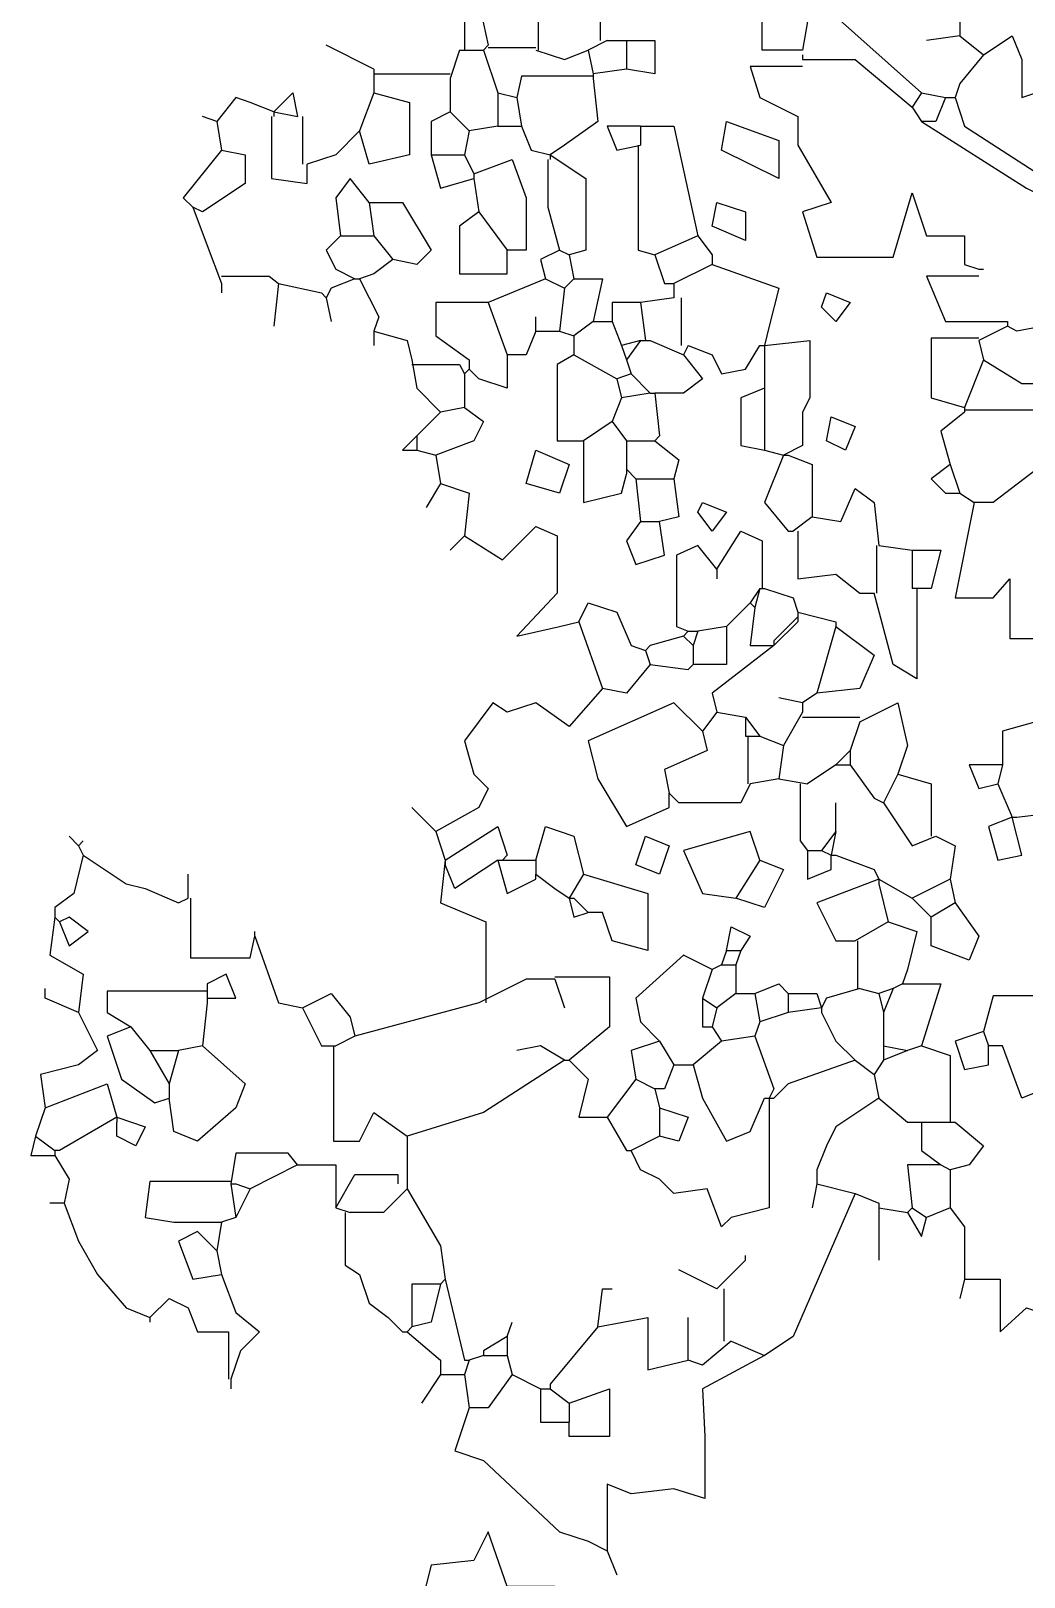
# Model space of a CAD drawing. Header units: metres. Extents: x -3.5 to 3.6, y -0.1 to 12.6.
# Drawn here: x -3.086 to -1.497, y 6.374 to 8.847 of the extents above; entities that cross this region are included whole.
import ezdxf

# ---------------------------------------------------------------- set-up
doc = ezdxf.new("R2010")
doc.units = ezdxf.units.M
doc.header["$LTSCALE"] = 0.2

msp = doc.modelspace()

# ---------------------------------------------------------------- linework, layer by layer
at = {"linetype": 'Continuous', "flags": 128}
for points in [[(-1.8288, 9.0297), (-1.8745, 9.0145), (-1.8745, 8.9383), (-1.6612, 8.7478)], [(-2.2746, 8.9306), (-2.2746, 8.8163)], [(-2.1755, 8.9078), (-2.1755, 8.8316)], [(-2.3927, 8.8925), (-2.3927, 8.8163)], [(-2.3698, 8.8925), (-2.3546, 8.824)], [(-1.8517, 8.8163), (-1.9164, 8.8163), (-1.9164, 8.8925), (-1.844, 8.8621), (-1.8517, 8.8163)], [(-1.6002, 8.8849), (-1.6002, 8.8392)], [(-2.1641, 8.8316), (-2.1946, 8.8163)], [(-2.1641, 8.8316), (-2.1336, 8.8316)], [(-2.1336, 8.8316), (-2.1336, 8.7859)], [(-2.1336, 8.8316), (-2.0879, 8.8316), (-2.0879, 8.7782), (-2.1336, 8.7859)], [(-1.6002, 8.8392), (-1.6535, 8.8316)], [(-1.6002, 8.8392), (-1.5621, 8.8087)], [(-1.5621, 8.8087), (-1.5164, 8.8392), (-1.5011, 8.8011), (-1.5011, 8.7401), (-1.4783, 8.7478)], [(-2.5375, 8.7859), (-2.6137, 8.824)], [(-2.4003, 8.8163), (-2.4155, 8.7706)], [(-2.4003, 8.8163), (-2.3622, 8.8163)], [(-2.3546, 8.824), (-2.3622, 8.8163)], [(-2.3622, 8.8163), (-2.3393, 8.7478)], [(-2.3546, 8.8202), (-2.2784, 8.8202)], [(-2.2784, 8.8163), (-2.2327, 8.8011), (-2.1946, 8.8163)], [(-2.1946, 8.8163), (-2.1869, 8.7782)], [(-1.8517, 8.8087), (-1.8517, 8.8011)], [(-1.5621, 8.8087), (-1.6002, 8.763), (-1.6078, 8.7401)], [(-2.5375, 8.7859), (-2.5375, 8.7478)], [(-2.5375, 8.7782), (-2.4155, 8.7782)], [(-2.1336, 8.7859), (-2.1869, 8.7782)], [(-2.1869, 8.7782), (-2.1869, 8.7706)], [(-1.8517, 8.7897), (-1.9355, 8.7897), (-1.9202, 8.7401), (-1.8593, 8.7097), (-1.8593, 8.6639), (-1.8059, 8.5725), (-1.8517, 8.5573), (-1.8288, 8.4849), (-1.7069, 8.4849), (-1.6764, 8.5877), (-1.6535, 8.5192), (-1.5926, 8.5192), (-1.5926, 8.4734), (-1.5697, 8.4658)], [(-1.8517, 8.8011), (-1.7678, 8.8011), (-1.6764, 8.7249)], [(-2.4155, 8.7706), (-2.4155, 8.7173)], [(-2.1869, 8.7744), (-2.3012, 8.7744), (-2.3089, 8.7401)], [(-2.1869, 8.7706), (-2.1793, 8.702), (-2.2327, 8.6639), (-2.2555, 8.6487)], [(-2.6975, 8.7173), (-2.7356, 8.7325), (-2.7584, 8.7401), (-2.7889, 8.702)], [(-2.6975, 8.7173), (-2.667, 8.7478), (-2.6594, 8.7097)], [(-2.5375, 8.7478), (-2.4803, 8.7325), (-2.4803, 8.6487), (-2.5451, 8.6335), (-2.5603, 8.6868)], [(-2.5375, 8.7478), (-2.5603, 8.6868)], [(-2.3393, 8.7478), (-2.3089, 8.7401)], [(-2.3393, 8.7478), (-2.3393, 8.6944)], [(-2.3089, 8.7401), (-2.3012, 8.6944)], [(-1.6612, 8.7478), (-1.6764, 8.7249)], [(-1.6612, 8.7478), (-1.6231, 8.7401)], [(-1.6231, 8.7401), (-1.6383, 8.702), (-1.6612, 8.702)], [(-1.6231, 8.7401), (-1.6078, 8.7401)], [(-1.6078, 8.7401), (-1.5926, 8.6944), (-1.463, 8.6106), (-1.3411, 8.5573)], [(-2.7889, 8.702), (-2.8118, 8.7097)], [(-2.7013, 8.7097), (-2.7013, 8.6106), (-2.6441, 8.603), (-2.6441, 8.6335)], [(-2.6975, 8.7173), (-2.6975, 8.7097)], [(-2.6975, 8.7173), (-2.6594, 8.7097)], [(-2.6518, 8.7097), (-2.6518, 8.6335)], [(-2.4155, 8.7173), (-2.446, 8.702), (-2.446, 8.6487)], [(-2.4155, 8.7173), (-2.3851, 8.6868)], [(-1.6764, 8.7249), (-1.6612, 8.702)], [(-2.7889, 8.702), (-2.7813, 8.6563)], [(-2.5603, 8.6868), (-2.5984, 8.6487), (-2.6441, 8.6335)], [(-2.3851, 8.6868), (-2.3927, 8.6487)], [(-2.3393, 8.6944), (-2.3851, 8.6868)], [(-2.3393, 8.6944), (-2.3012, 8.6944)], [(-2.3012, 8.6944), (-2.286, 8.6563), (-2.2555, 8.6487)], [(-2.1107, 8.6944), (-2.1641, 8.6944), (-2.1488, 8.6563), (-2.1107, 8.6639)], [(-2.1107, 8.6944), (-2.1107, 8.6639)], [(-2.1107, 8.6944), (-2.0574, 8.6944), (-2.0193, 8.5192)], [(-1.9736, 8.702), (-1.8898, 8.6716), (-1.8898, 8.6106), (-1.9812, 8.6563), (-1.9736, 8.702)], [(-1.6612, 8.702), (-1.4935, 8.5954), (-1.3716, 8.5344)], [(-2.7813, 8.6563), (-2.8423, 8.5801), (-2.827, 8.5649)], [(-2.7813, 8.6563), (-2.7432, 8.6487), (-2.7432, 8.603), (-2.8118, 8.5573), (-2.827, 8.5649)], [(-2.1146, 8.6639), (-2.1146, 8.4963), (-2.0879, 8.4887)], [(-2.446, 8.6487), (-2.3927, 8.6487)], [(-2.446, 8.6487), (-2.4308, 8.5954), (-2.3774, 8.6106)], [(-2.3927, 8.6487), (-2.3774, 8.6182)], [(-2.3774, 8.6182), (-2.3165, 8.6411), (-2.2936, 8.5801), (-2.2936, 8.4963), (-2.3241, 8.4963)], [(-2.2593, 8.6411), (-2.2593, 8.5649), (-2.2403, 8.4963)], [(-2.2555, 8.6487), (-2.2555, 8.6411)], [(-2.2555, 8.6487), (-2.1984, 8.6106), (-2.1984, 8.4963), (-2.225, 8.4887)], [(-2.5451, 8.5725), (-2.5756, 8.6106), (-2.5984, 8.5801), (-2.5908, 8.5192)], [(-2.3774, 8.6182), (-2.3774, 8.6106)], [(-2.3774, 8.6106), (-2.3698, 8.5573)], [(-2.827, 8.5649), (-2.8042, 8.5039), (-2.7813, 8.443)], [(-2.5451, 8.5725), (-2.5375, 8.5192)], [(-2.5451, 8.5725), (-2.4917, 8.5725), (-2.446, 8.4963), (-2.4689, 8.4734), (-2.507, 8.4811)], [(-2.3698, 8.5573), (-2.4003, 8.5344), (-2.4003, 8.4582), (-2.3241, 8.4582), (-2.3241, 8.4963)], [(-2.3698, 8.5573), (-2.3241, 8.4963)], [(-1.9888, 8.5725), (-1.9431, 8.5573), (-1.9431, 8.5115), (-1.9964, 8.5344), (-1.9888, 8.5725)], [(-2.5908, 8.5192), (-2.6137, 8.4963), (-2.5984, 8.4658), (-2.5679, 8.4506)], [(-2.5908, 8.5192), (-2.5375, 8.5192)], [(-2.5375, 8.5192), (-2.507, 8.4811)], [(-2.0193, 8.5192), (-2.0879, 8.4887)], [(-2.0193, 8.5192), (-1.9964, 8.4887), (-1.9964, 8.4734)], [(-2.2403, 8.4963), (-2.2708, 8.4811), (-2.2631, 8.4506)], [(-2.2403, 8.4963), (-2.225, 8.4887)], [(-2.225, 8.4887), (-2.2174, 8.4506)], [(-2.0879, 8.4887), (-2.0726, 8.443), (-2.0574, 8.443)], [(-2.507, 8.4811), (-2.5375, 8.4582), (-2.5603, 8.4506)], [(-1.9964, 8.4734), (-2.0574, 8.443)], [(-1.9964, 8.4734), (-1.8898, 8.4353), (-1.905, 8.3744), (-1.9126, 8.3439)], [(-1.5697, 8.4658), (-1.5621, 8.4658)], [(-2.7813, 8.4544), (-2.7051, 8.4544), (-2.6899, 8.443)], [(-2.7813, 8.443), (-2.7813, 8.4277)], [(-2.6899, 8.443), (-2.6975, 8.3744)], [(-2.6899, 8.443), (-2.6213, 8.4277), (-2.6137, 8.4201)], [(-2.5679, 8.4506), (-2.606, 8.4353), (-2.6137, 8.4201)], [(-2.5679, 8.4506), (-2.5603, 8.4506)], [(-2.5603, 8.4506), (-2.5298, 8.3896), (-2.5375, 8.3668)], [(-2.2631, 8.4506), (-2.3546, 8.4125)], [(-2.2631, 8.4506), (-2.2327, 8.4353)], [(-2.2327, 8.4353), (-2.2403, 8.3668)], [(-2.2174, 8.4506), (-2.2327, 8.4353)], [(-2.2174, 8.4506), (-2.1717, 8.4506), (-2.1869, 8.382)], [(-2.0574, 8.443), (-2.0574, 8.4201)], [(-1.5697, 8.4544), (-1.6535, 8.4544), (-1.6231, 8.382), (-1.524, 8.382), (-1.524, 8.3744)], [(-2.6137, 8.4201), (-2.606, 8.382)], [(-2.3546, 8.4125), (-2.4384, 8.4125), (-2.4384, 8.3591), (-2.3851, 8.321), (-2.3851, 8.3058)], [(-2.3546, 8.4125), (-2.3241, 8.3287)], [(-2.1107, 8.4125), (-2.1565, 8.4125), (-2.1565, 8.382)], [(-2.0574, 8.4201), (-2.1107, 8.4125)], [(-2.1107, 8.4125), (-2.1031, 8.3515)], [(-2.046, 8.4201), (-2.046, 8.3439)], [(-1.8136, 8.4277), (-1.7755, 8.4125), (-1.7983, 8.382), (-1.8212, 8.4049), (-1.8136, 8.4277)], [(-1.2649, 8.4125), (-1.5088, 8.3668), (-1.524, 8.3744)], [(-2.2784, 8.3668), (-2.2784, 8.3896)], [(-2.5375, 8.3668), (-2.4841, 8.3515), (-2.4765, 8.321)], [(-2.5375, 8.3668), (-2.5375, 8.3439)], [(-2.2784, 8.3668), (-2.2936, 8.3287), (-2.3241, 8.3287)], [(-2.2784, 8.3668), (-2.2403, 8.3668)], [(-2.2403, 8.3668), (-2.2174, 8.3591)], [(-2.1869, 8.382), (-2.2174, 8.3591)], [(-2.2174, 8.3591), (-2.2174, 8.3287)], [(-2.1869, 8.382), (-2.1565, 8.382)], [(-2.1565, 8.382), (-2.1412, 8.3439)], [(-1.524, 8.3744), (-1.5697, 8.3515)], [(-2.1107, 8.3515), (-2.1412, 8.3439)], [(-2.1412, 8.3439), (-2.1336, 8.321)], [(-2.1107, 8.3515), (-2.1336, 8.321)], [(-2.1107, 8.3515), (-2.1031, 8.3515)], [(-2.1031, 8.3515), (-2.0955, 8.3515)], [(-2.0955, 8.3515), (-2.0422, 8.3287)], [(-2.0345, 8.3439), (-2.0422, 8.3287)], [(-2.0345, 8.3439), (-1.9964, 8.3287), (-1.9812, 8.2982), (-1.9431, 8.3058), (-1.9202, 8.3439), (-1.9126, 8.3439)], [(-1.9126, 8.3439), (-1.8402, 8.3515), (-1.8402, 8.2601), (-1.8517, 8.2372), (-1.8517, 8.1839), (-1.8821, 8.1686)], [(-1.9126, 8.3439), (-1.9126, 8.2753)], [(-1.5697, 8.3553), (-1.6459, 8.3553), (-1.6459, 8.2601), (-1.5926, 8.2448)], [(-1.5697, 8.3515), (-1.5621, 8.321)], [(-2.4765, 8.321), (-2.4689, 8.2753), (-2.4308, 8.2372)], [(-2.4765, 8.3134), (-2.4003, 8.3134), (-2.3927, 8.2982)], [(-2.3241, 8.3287), (-2.3241, 8.2753), (-2.3698, 8.2906), (-2.3851, 8.3058)], [(-2.2174, 8.3287), (-2.2441, 8.3134), (-2.2441, 8.1915), (-2.2022, 8.1915)], [(-2.2174, 8.3287), (-2.1488, 8.2906)], [(-2.1336, 8.321), (-2.126, 8.2982)], [(-2.0422, 8.3287), (-2.0117, 8.2906), (-2.0422, 8.2677), (-2.0879, 8.2677)], [(-1.5621, 8.321), (-1.5926, 8.2448)], [(-1.5621, 8.321), (-1.5011, 8.2829), (-1.4173, 8.2829)], [(-2.3851, 8.3058), (-2.3927, 8.2982)], [(-2.3927, 8.2982), (-2.3927, 8.2448)], [(-2.126, 8.2982), (-2.1488, 8.2906)], [(-2.1488, 8.2906), (-2.1412, 8.2601)], [(-2.126, 8.2982), (-2.0955, 8.2677)], [(-2.1412, 8.2601), (-2.1565, 8.222)], [(-2.0955, 8.2677), (-2.1412, 8.2601)], [(-2.0955, 8.2677), (-2.0879, 8.2677)], [(-2.0879, 8.2677), (-2.0803, 8.1991), (-2.0879, 8.1915)], [(-1.9126, 8.2753), (-1.9507, 8.2601), (-1.9507, 8.1839), (-1.9126, 8.1763)], [(-1.9126, 8.2753), (-1.9126, 8.1763)], [(-2.4308, 8.2372), (-2.4689, 8.1991)], [(-2.3927, 8.2448), (-2.3622, 8.222), (-2.3774, 8.1915), (-2.4384, 8.1686)], [(-2.3927, 8.2448), (-2.4308, 8.2372)], [(-1.5926, 8.2372), (-1.6307, 8.2067), (-1.6154, 8.1534)], [(-1.5926, 8.2448), (-1.5926, 8.2372)], [(-1.5926, 8.241), (-1.4326, 8.241), (-1.4173, 8.2448)], [(-2.1565, 8.222), (-2.2022, 8.1915)], [(-2.1565, 8.222), (-2.1336, 8.1915)], [(-1.8059, 8.2296), (-1.7678, 8.2144), (-1.7831, 8.1763), (-1.8136, 8.1915), (-1.8059, 8.2296)], [(-1.4021, 8.2296), (-1.4478, 8.1686), (-1.5469, 8.0924), (-1.5773, 8.0924)], [(-2.4689, 8.1991), (-2.4917, 8.1763), (-2.4689, 8.1763)], [(-2.4689, 8.1991), (-2.4689, 8.1763)], [(-2.2022, 8.1915), (-2.2022, 8.0924), (-2.1412, 8.1077), (-2.1336, 8.1382)], [(-2.1336, 8.1915), (-2.126, 8.1915)], [(-2.1336, 8.1915), (-2.1336, 8.1458)], [(-2.1336, 8.1915), (-2.1336, 8.1458)], [(-2.126, 8.1915), (-2.0879, 8.1915)], [(-2.0879, 8.1915), (-2.0498, 8.161), (-2.0574, 8.1305)], [(-2.4689, 8.1763), (-2.4384, 8.1686)], [(-2.4384, 8.1686), (-2.4308, 8.1229)], [(-2.2784, 8.1763), (-2.225, 8.1534), (-2.2403, 8.1077), (-2.2936, 8.1229), (-2.2784, 8.1763)], [(-1.9126, 8.1763), (-1.8821, 8.1686)], [(-1.8821, 8.1686), (-1.9126, 8.0924), (-1.8745, 8.0467), (-1.8669, 8.0467)], [(-1.8821, 8.1686), (-1.8745, 8.1686)], [(-1.8745, 8.1686), (-1.8364, 8.1534), (-1.8364, 8.0696)], [(-2.1336, 8.1458), (-2.1336, 8.1382)], [(-2.1336, 8.1458), (-2.1184, 8.1305)], [(-1.6154, 8.1534), (-1.6459, 8.1305), (-1.6231, 8.1077), (-1.6002, 8.1077)], [(-1.6154, 8.1534), (-1.6002, 8.1077)], [(-2.4308, 8.1229), (-2.4536, 8.0848)], [(-2.4308, 8.1229), (-2.3851, 8.1077), (-2.3927, 8.0391)], [(-2.1184, 8.1305), (-2.0574, 8.1305)], [(-2.1184, 8.1305), (-2.1107, 8.062)], [(-2.0574, 8.1305), (-2.0498, 8.0696), (-2.0803, 8.062)], [(-1.8364, 8.0696), (-1.7907, 8.062), (-1.7678, 8.1153), (-1.7374, 8.0924), (-1.7297, 8.0239)], [(-2.0117, 8.0924), (-1.9736, 8.0772), (-1.9964, 8.0467), (-2.0193, 8.0772), (-2.0117, 8.0924)], [(-1.5773, 8.0924), (-1.6078, 7.94), (-1.5469, 7.94), (-1.5202, 7.9705), (-1.5202, 7.8753), (-1.4326, 7.8753), (-1.4173, 7.8257)], [(-1.6002, 8.1077), (-1.5773, 8.0924)], [(-2.1107, 8.062), (-2.1336, 8.0315), (-2.1184, 7.9934), (-2.0726, 8.0086), (-2.0803, 8.062)], [(-2.1107, 8.062), (-2.0803, 8.062)], [(-1.8364, 8.0696), (-1.8669, 8.0467)], [(-2.3927, 8.0391), (-2.4155, 8.0162)], [(-2.3927, 8.0391), (-2.3317, 8.001), (-2.2784, 8.0543), (-2.2441, 8.0391), (-2.2441, 7.9477), (-2.3089, 7.8791), (-2.2403, 7.8943), (-2.2098, 7.9019)], [(-1.9888, 7.9858), (-1.9507, 8.0467), (-1.9164, 8.0315), (-1.9164, 7.9553)], [(-1.8593, 8.0467), (-1.8593, 7.9705), (-1.7983, 7.9781), (-1.7602, 7.9477), (-1.7374, 7.9477)], [(-1.9888, 7.9858), (-2.0193, 8.0239), (-2.0536, 8.0086), (-2.0536, 7.8943), (-2.0345, 7.8867)], [(-1.7336, 8.0239), (-1.7336, 7.9477)], [(-1.7297, 8.0239), (-1.6764, 8.0162)], [(-1.6764, 8.0162), (-1.6764, 7.9553)], [(-1.6764, 8.0162), (-1.6307, 8.0162), (-1.6459, 7.9553), (-1.6764, 7.9553)], [(-1.9888, 7.9858), (-1.9888, 7.9705)], [(-1.9202, 7.9553), (-1.9355, 7.9324)], [(-1.9202, 7.9553), (-1.9279, 7.9248)], [(-1.9202, 7.9553), (-1.9126, 7.9553)], [(-1.9126, 7.9553), (-1.8669, 7.94), (-1.8593, 7.9172)], [(-1.6688, 7.9553), (-1.6688, 7.8105), (-1.7069, 7.8334), (-1.7374, 7.9477)], [(-2.2098, 7.9019), (-2.1946, 7.9324), (-2.1488, 7.9172), (-2.126, 7.8638), (-2.1031, 7.8562)], [(-1.9355, 7.9324), (-1.9736, 7.8943)], [(-1.9355, 7.9324), (-1.9279, 7.9248)], [(-1.9279, 7.9248), (-1.9355, 7.8638), (-1.8974, 7.8638)], [(-1.8593, 7.9172), (-1.7983, 7.9019), (-1.7983, 7.8943)], [(-1.8593, 7.9172), (-1.8593, 7.9096)], [(-2.2098, 7.9019), (-2.1717, 7.7953)], [(-1.9736, 7.8943), (-1.9736, 7.8334), (-2.0269, 7.8334)], [(-1.9736, 7.8943), (-2.0193, 7.8867)], [(-1.8593, 7.9096), (-1.8974, 7.8715), (-1.8974, 7.8638)], [(-1.8593, 7.9019), (-1.8974, 7.8638)], [(-1.8593, 7.9096), (-1.8593, 7.9019)], [(-1.7983, 7.8943), (-1.7374, 7.8486), (-1.7602, 7.7953), (-1.8288, 7.7876)], [(-1.7983, 7.8943), (-1.8288, 7.7876)], [(-2.0422, 7.8791), (-2.0955, 7.8638), (-2.1031, 7.8562)], [(-2.0345, 7.8867), (-2.0422, 7.8791)], [(-2.0422, 7.8791), (-2.0269, 7.8638)], [(-2.0345, 7.8867), (-2.0193, 7.8867)], [(-2.0193, 7.8867), (-2.0269, 7.8638)], [(-2.0269, 7.8638), (-2.0269, 7.8334)], [(-1.8974, 7.8638), (-1.9964, 7.7876), (-1.9888, 7.7572)], [(-2.1031, 7.8562), (-2.0955, 7.8334)], [(-2.0955, 7.8334), (-2.1336, 7.7876), (-2.1717, 7.7953)], [(-2.0955, 7.8334), (-2.0345, 7.8257), (-2.0269, 7.8334)], [(-2.1717, 7.7953), (-2.225, 7.7343), (-2.2784, 7.7724), (-2.3241, 7.7572), (-2.347, 7.7724), (-2.3927, 7.7114), (-2.3774, 7.6581), (-2.3546, 7.6352), (-2.3698, 7.6048), (-2.4384, 7.5667)], [(-2.0117, 7.7267), (-2.0574, 7.7724), (-2.1946, 7.7114), (-2.1793, 7.6505), (-2.1336, 7.5743), (-2.065, 7.6048), (-2.065, 7.6276)], [(-1.8517, 7.7724), (-1.8898, 7.78)], [(-1.8288, 7.7876), (-1.8517, 7.7724)], [(-1.8517, 7.7724), (-1.8517, 7.7572)], [(-1.7602, 7.7419), (-1.6993, 7.7724), (-1.684, 7.7038), (-1.6993, 7.6581)], [(-1.9888, 7.7572), (-2.0117, 7.7267)], [(-1.9888, 7.7572), (-1.9431, 7.7495)], [(-1.9431, 7.7495), (-1.9202, 7.7191)], [(-1.9431, 7.7495), (-1.9431, 7.7191)], [(-1.8517, 7.7572), (-1.8821, 7.7038)], [(-1.8517, 7.7495), (-1.7602, 7.7495)], [(-1.7602, 7.7419), (-1.7755, 7.6962)], [(-1.4783, 7.7419), (-1.5316, 7.7267), (-1.5316, 7.6733)], [(-2.0117, 7.7267), (-2.0041, 7.6962), (-2.0726, 7.6657), (-2.065, 7.6276)], [(-1.9431, 7.7191), (-1.9202, 7.7191)], [(-1.9393, 7.7191), (-1.9393, 7.6429)], [(-1.9202, 7.7191), (-1.8821, 7.7038)], [(-1.8821, 7.7038), (-1.8898, 7.6505)], [(-1.7755, 7.6962), (-1.7983, 7.6733)], [(-1.7755, 7.6962), (-1.7755, 7.6733)], [(-1.7983, 7.6733), (-1.844, 7.6429)], [(-1.7983, 7.6733), (-1.7755, 7.6733)], [(-1.7755, 7.6733), (-1.7374, 7.62), (-1.7221, 7.6124)], [(-1.5316, 7.6733), (-1.585, 7.6733), (-1.5697, 7.6352), (-1.5392, 7.6429)], [(-1.5316, 7.6733), (-1.5392, 7.6429)], [(-1.9355, 7.6429), (-1.9507, 7.6124), (-2.0498, 7.6124), (-2.065, 7.6276)], [(-1.8898, 7.6505), (-1.9355, 7.6429)], [(-1.8898, 7.6505), (-1.844, 7.6429)], [(-1.8555, 7.6429), (-1.8555, 7.5514), (-1.844, 7.5362)], [(-1.6993, 7.6581), (-1.7221, 7.6124)], [(-1.6993, 7.6581), (-1.6459, 7.6429), (-1.6459, 7.559)], [(-1.5392, 7.6429), (-1.5164, 7.5895)], [(-2.4384, 7.5667), (-2.4765, 7.6048)], [(-1.7983, 7.5667), (-1.7983, 7.6124)], [(-1.7221, 7.6124), (-1.6764, 7.5438), (-1.6383, 7.559)], [(-1.5088, 7.5895), (-1.4478, 7.5971), (-1.4326, 7.5667), (-1.4021, 7.5667)], [(-2.4384, 7.5667), (-2.4232, 7.5209)], [(-2.4232, 7.5209), (-2.3393, 7.5743), (-2.3241, 7.5286), (-2.3317, 7.5209)], [(-2.2784, 7.5209), (-2.2631, 7.5743), (-2.2174, 7.559), (-2.2022, 7.4981)], [(-1.9202, 7.5209), (-1.9355, 7.5667), (-2.0422, 7.5362), (-2.0117, 7.4676), (-1.9583, 7.46)], [(-1.7983, 7.5667), (-1.8212, 7.5362)], [(-1.7983, 7.5667), (-1.8059, 7.5286)], [(-1.5164, 7.5895), (-1.5545, 7.5743), (-1.5392, 7.5209), (-1.5011, 7.5286), (-1.5164, 7.5895)], [(-1.5164, 7.5895), (-1.5088, 7.5895)], [(-3.0099, 7.5438), (-3.0251, 7.559)], [(-3.0099, 7.5438), (-3.0023, 7.5514)], [(-3.0099, 7.5438), (-3.0023, 7.5286)], [(-2.1031, 7.559), (-2.065, 7.5438), (-2.0803, 7.4981), (-2.1184, 7.5133), (-2.1031, 7.559)], [(-1.6383, 7.559), (-1.6078, 7.5438), (-1.6154, 7.4905)], [(-3.0023, 7.5286), (-3.0175, 7.4676), (-3.048, 7.4447), (-3.048, 7.4295)], [(-3.0023, 7.5286), (-2.9337, 7.4828), (-2.9032, 7.4752), (-2.8499, 7.4524), (-2.8346, 7.46)], [(-2.4232, 7.5209), (-2.4308, 7.4524), (-2.3584, 7.4219), (-2.3584, 7.2923)], [(-2.4232, 7.5209), (-2.4232, 7.5133)], [(-2.3393, 7.5209), (-2.4079, 7.4752), (-2.4232, 7.5133)], [(-2.3393, 7.5209), (-2.3317, 7.5209)], [(-2.3393, 7.5209), (-2.3241, 7.4676), (-2.2784, 7.4905), (-2.2784, 7.4981)], [(-2.3317, 7.5209), (-2.3241, 7.5209)], [(-2.3241, 7.5209), (-2.2784, 7.5209)], [(-2.2784, 7.5209), (-2.2784, 7.4981)], [(-1.9202, 7.5209), (-1.8821, 7.5057), (-1.9126, 7.4447), (-1.9583, 7.46)], [(-1.9202, 7.5209), (-1.9583, 7.46)], [(-1.844, 7.5362), (-1.8212, 7.5362)], [(-1.844, 7.5362), (-1.844, 7.4905), (-1.8059, 7.5057), (-1.8059, 7.5286)], [(-1.8212, 7.5362), (-1.8059, 7.5286)], [(-1.8059, 7.5286), (-1.7983, 7.5286)], [(-1.7983, 7.5286), (-1.7374, 7.5057), (-1.7297, 7.4905)], [(-2.8346, 7.46), (-2.8346, 7.4981)], [(-2.2784, 7.4981), (-2.2479, 7.4752), (-2.225, 7.46)], [(-2.2022, 7.4981), (-2.225, 7.46)], [(-2.2022, 7.4981), (-2.0993, 7.4676), (-2.0993, 7.3762), (-2.1565, 7.3914), (-2.1717, 7.4371), (-2.1946, 7.4371)], [(-1.7297, 7.4905), (-1.8288, 7.4524), (-1.7983, 7.3914), (-1.7678, 7.3914)], [(-1.7297, 7.4905), (-1.6764, 7.46)], [(-1.7297, 7.4905), (-1.7297, 7.4828)], [(-1.7297, 7.4828), (-1.7145, 7.4219)], [(-1.6154, 7.4905), (-1.6764, 7.46)], [(-1.6154, 7.4905), (-1.6078, 7.4524)], [(-2.8308, 7.46), (-2.8308, 7.3647), (-2.7356, 7.3647), (-2.728, 7.399)], [(-2.225, 7.46), (-2.2174, 7.46)], [(-2.225, 7.46), (-2.2174, 7.4295), (-2.1946, 7.4371)], [(-2.2174, 7.46), (-2.1946, 7.4371)], [(-1.6764, 7.46), (-1.6459, 7.4295)], [(-1.6078, 7.4524), (-1.5697, 7.399), (-1.585, 7.3609), (-1.6459, 7.3838), (-1.6459, 7.4295)], [(-1.6078, 7.4524), (-1.6459, 7.4295)], [(-3.048, 7.4295), (-3.0556, 7.3685), (-3.0023, 7.3381), (-3.0099, 7.2771)], [(-3.048, 7.4295), (-3.0404, 7.4219)], [(-3.0404, 7.4219), (-3.0251, 7.3838), (-2.9947, 7.4066), (-3.0251, 7.4295), (-3.0404, 7.4219)], [(-1.7145, 7.4219), (-1.7678, 7.3914)], [(-1.7145, 7.4219), (-1.6688, 7.4066), (-1.684, 7.3457), (-1.6916, 7.3228)], [(-2.728, 7.399), (-2.728, 7.4066)], [(-2.728, 7.399), (-2.6899, 7.2923), (-2.6518, 7.2847)], [(-1.9736, 7.3762), (-1.966, 7.4143), (-1.9355, 7.399), (-1.9507, 7.3762)], [(-1.9736, 7.3762), (-1.9812, 7.3533)], [(-1.9736, 7.3762), (-1.9507, 7.3762)], [(-1.9507, 7.3762), (-1.9583, 7.3533)], [(-1.764, 7.3914), (-1.764, 7.3152)], [(-1.9964, 7.3457), (-2.0422, 7.3685), (-2.1184, 7.3), (-2.1107, 7.2619), (-2.0803, 7.2314)], [(-1.9964, 7.3457), (-2.0117, 7.3)], [(-1.9812, 7.3533), (-1.9964, 7.3457)], [(-1.9812, 7.3533), (-1.9583, 7.3533)], [(-1.9583, 7.3533), (-1.9583, 7.3076)], [(-2.8042, 7.3), (-2.7584, 7.3), (-2.7737, 7.3381), (-2.8042, 7.3228), (-2.8042, 7.3)], [(-2.2479, 7.3304), (-2.2936, 7.3304), (-2.3698, 7.2923)], [(-2.2479, 7.3343), (-2.1603, 7.3343), (-2.1603, 7.2542), (-2.225, 7.2009)], [(-2.2479, 7.3304), (-2.2327, 7.2847)], [(-1.9279, 7.3076), (-1.8898, 7.3228), (-1.8745, 7.3076)], [(-1.6916, 7.3228), (-1.7069, 7.3152)], [(-1.6916, 7.3228), (-1.6307, 7.3228), (-1.6612, 7.2238)], [(-3.0099, 7.2771), (-3.0632, 7.3), (-3.0632, 7.3152)], [(-2.8042, 7.3114), (-2.9642, 7.3114), (-2.9642, 7.2771), (-2.9261, 7.2542)], [(-2.8042, 7.3), (-2.8042, 7.2923)], [(-2.6518, 7.2847), (-2.606, 7.3076), (-2.5756, 7.2695), (-2.5679, 7.239)], [(-2.0117, 7.3), (-2.0117, 7.2542), (-1.9964, 7.2542)], [(-2.0117, 7.3), (-1.9888, 7.2847)], [(-1.9583, 7.3076), (-1.9888, 7.2847)], [(-1.9583, 7.3076), (-1.9279, 7.3076)], [(-1.9279, 7.3076), (-1.9202, 7.2619)], [(-1.8745, 7.3076), (-1.8745, 7.2771)], [(-1.8745, 7.3076), (-1.8288, 7.3076), (-1.8212, 7.2847)], [(-1.7602, 7.3152), (-1.8136, 7.3), (-1.8212, 7.2847)], [(-1.7602, 7.3152), (-1.7297, 7.3076)], [(-1.7069, 7.3152), (-1.7297, 7.3076)], [(-1.7297, 7.3076), (-1.7221, 7.2771)], [(-1.7069, 7.3152), (-1.7221, 7.2771)], [(-1.4707, 7.3038), (-1.5469, 7.3038), (-1.5621, 7.2466)], [(-3.0099, 7.2771), (-2.9794, 7.2161), (-3.0099, 7.1933), (-3.0709, 7.178), (-3.0632, 7.1247)], [(-2.8042, 7.2923), (-2.8118, 7.2238)], [(-2.6518, 7.2847), (-2.6213, 7.2238), (-2.5984, 7.2238)], [(-2.3698, 7.2923), (-2.5679, 7.239)], [(-1.9888, 7.2847), (-1.9964, 7.2542)], [(-1.8745, 7.2771), (-1.9202, 7.2619)], [(-1.8212, 7.2847), (-1.8745, 7.2771)], [(-1.8212, 7.2847), (-1.8212, 7.2771)], [(-1.8212, 7.2771), (-1.7983, 7.2314), (-1.7678, 7.2009)], [(-1.7221, 7.2771), (-1.7221, 7.2238)], [(-2.9261, 7.2542), (-2.9642, 7.239), (-2.9413, 7.1704), (-2.888, 7.1323), (-2.8651, 7.1399)], [(-2.9261, 7.2542), (-2.8956, 7.2161)], [(-1.9964, 7.2542), (-1.9812, 7.2314)], [(-1.9202, 7.2619), (-1.9279, 7.239)], [(-1.5621, 7.2466), (-1.6078, 7.2314), (-1.5926, 7.1857), (-1.5545, 7.1933), (-1.5545, 7.2238)], [(-1.5621, 7.2466), (-1.5545, 7.2238)], [(-1.444, 7.2466), (-1.444, 7.1628), (-1.5011, 7.1399), (-1.5316, 7.2238), (-1.5545, 7.2238)], [(-2.8118, 7.2238), (-2.7432, 7.1628), (-2.7584, 7.1247), (-2.8194, 7.0714), (-2.8575, 7.0866), (-2.8651, 7.1399)], [(-2.8118, 7.2238), (-2.8499, 7.2161)], [(-2.6022, 7.2238), (-2.6022, 7.0714), (-2.5603, 7.0714), (-2.5375, 7.1171), (-2.4841, 7.079)], [(-2.5679, 7.239), (-2.5984, 7.2238)], [(-2.2327, 7.2009), (-2.2708, 7.2238), (-2.3089, 7.2161)], [(-2.0803, 7.2314), (-2.126, 7.2161), (-2.1184, 7.1704)], [(-2.0803, 7.2314), (-2.0574, 7.1933)], [(-1.9812, 7.2314), (-2.0269, 7.1933)], [(-1.9279, 7.239), (-1.9812, 7.2314)], [(-1.9279, 7.239), (-1.8974, 7.1552), (-1.905, 7.1399)], [(-1.7221, 7.2238), (-1.684, 7.2161)], [(-1.7221, 7.2238), (-1.7221, 7.2009)], [(-1.6612, 7.2238), (-1.684, 7.2161)], [(-1.6612, 7.2238), (-1.6154, 7.2085), (-1.6154, 7.1018)], [(-2.8956, 7.2161), (-2.8499, 7.2161)], [(-2.8956, 7.2161), (-2.8651, 7.1628)], [(-2.8499, 7.2161), (-2.8651, 7.1628)], [(-2.2327, 7.2009), (-2.3622, 7.1171), (-2.4841, 7.079)], [(-2.2327, 7.2009), (-2.225, 7.2009)], [(-2.225, 7.2009), (-2.1946, 7.1704), (-2.2098, 7.1095), (-2.1641, 7.1095)], [(-1.7678, 7.2009), (-1.8745, 7.1628), (-1.8974, 7.1399)], [(-1.7678, 7.2009), (-1.7374, 7.178)], [(-1.7221, 7.2009), (-1.7374, 7.178)], [(-1.684, 7.2161), (-1.7221, 7.2009)], [(-2.0574, 7.1933), (-2.0726, 7.1552), (-2.0879, 7.1552)], [(-2.0574, 7.1933), (-2.0269, 7.1933)], [(-2.0269, 7.1933), (-2.0117, 7.1399), (-1.9736, 7.0714), (-1.9355, 7.0866), (-1.9126, 7.1399), (-1.905, 7.1399)], [(-1.7374, 7.178), (-1.7297, 7.1399)], [(-3.0632, 7.1247), (-2.9642, 7.1628), (-2.9489, 7.1095)], [(-2.8651, 7.1628), (-2.8651, 7.1399)], [(-2.1184, 7.1704), (-2.1641, 7.1095)], [(-2.1184, 7.1704), (-2.0879, 7.1552)], [(-2.0879, 7.1552), (-2.0803, 7.1247)], [(-3.0632, 7.1247), (-3.0785, 7.079)], [(-1.905, 7.1399), (-1.905, 6.9647), (-1.966, 6.9494), (-1.9812, 6.9342), (-2.0041, 6.9952), (-2.0574, 6.9875), (-2.0803, 7.0104), (-2.1107, 7.0256), (-2.126, 7.0561)], [(-2.0803, 7.1247), (-2.0345, 7.1095), (-2.0498, 7.0714), (-2.0803, 7.079)], [(-2.0803, 7.1247), (-2.0803, 7.079)], [(-1.905, 7.1399), (-1.8974, 7.1399)], [(-1.7297, 7.1399), (-1.7983, 7.0942), (-1.8136, 7.0637), (-1.8288, 7.0256), (-1.8288, 7.0028)], [(-1.7297, 7.1399), (-1.684, 7.1018), (-1.6612, 7.1018)], [(-2.9489, 7.1095), (-3.0404, 7.0561), (-3.048, 7.0561)], [(-2.9489, 7.1095), (-2.9032, 7.0942), (-2.9185, 7.0637), (-2.9489, 7.079), (-2.9489, 7.1018)], [(-2.9489, 7.1095), (-2.9489, 7.1018)], [(-2.1641, 7.1095), (-2.1336, 7.0561), (-2.126, 7.0561)], [(-1.6612, 7.1018), (-1.6078, 7.1018)], [(-1.6612, 7.1018), (-1.6612, 7.0561), (-1.6307, 7.0333)], [(-1.6078, 7.1018), (-1.5621, 7.0637), (-1.585, 7.0333), (-1.6154, 7.0256)], [(-3.0785, 7.079), (-3.0861, 7.0485), (-3.048, 7.0485)], [(-3.0785, 7.079), (-3.048, 7.0561)], [(-2.4841, 7.079), (-2.4841, 6.9952)], [(-2.0803, 7.079), (-2.126, 7.0561)], [(-3.048, 7.0561), (-3.048, 7.0485)], [(-3.048, 7.0485), (-3.0251, 7.0104), (-3.0328, 6.9723)], [(-2.6594, 7.0333), (-2.6746, 7.0523), (-2.7584, 7.0523), (-2.7661, 7.0028)], [(-2.6594, 7.0333), (-2.7356, 6.9952)], [(-2.6594, 7.0333), (-2.5984, 7.0333), (-2.5984, 6.9647)], [(-1.6307, 7.0333), (-1.684, 7.0333), (-1.6764, 6.9647)], [(-1.6307, 7.0333), (-1.6154, 7.0256)], [(-1.6154, 7.0256), (-1.6154, 6.9647)], [(-2.7661, 7.0066), (-2.8956, 7.0066), (-2.9032, 6.9494), (-2.8575, 6.9418), (-2.7813, 6.9418)], [(-2.7661, 7.0028), (-2.7584, 7.0028)], [(-2.7661, 7.0028), (-2.7584, 6.9494)], [(-2.7584, 7.0028), (-2.7356, 6.9952)], [(-2.5984, 6.9647), (-2.5679, 7.018), (-2.4994, 7.018), (-2.4994, 7.0028)], [(-1.8288, 7.0028), (-1.8364, 6.9647)], [(-1.8288, 7.0028), (-1.7678, 6.9875)], [(-2.7356, 6.9952), (-2.7584, 6.9494)], [(-2.4841, 6.9952), (-2.5222, 6.9571), (-2.5756, 6.9571)], [(-2.4841, 6.9952), (-2.4308, 6.9037), (-2.4232, 6.8504)], [(-1.7678, 6.9875), (-1.8669, 6.7589), (-1.9126, 6.7285)], [(-1.7678, 6.9875), (-1.7297, 6.9723), (-1.7297, 6.9647)], [(-3.0328, 6.9723), (-3.0556, 6.9723)], [(-3.0328, 6.9723), (-3.0099, 6.9113), (-2.9794, 6.858), (-2.9337, 6.8047), (-2.8956, 6.7894)], [(-2.7584, 6.9494), (-2.7813, 6.9418)], [(-2.5984, 6.9647), (-2.5756, 6.9571)], [(-2.5832, 6.9571), (-2.5832, 6.8732), (-2.5603, 6.858), (-2.5451, 6.8123), (-2.5146, 6.7894), (-2.4917, 6.7666), (-2.4841, 6.7666)], [(-1.7297, 6.9647), (-1.684, 6.9571)], [(-1.7297, 6.9647), (-1.7297, 6.8809)], [(-1.6764, 6.9647), (-1.684, 6.9571)], [(-1.684, 6.9571), (-1.6612, 6.919), (-1.6535, 6.9494)], [(-1.6764, 6.9647), (-1.6535, 6.9494)], [(-1.6154, 6.9647), (-1.6535, 6.9494)], [(-1.6154, 6.9647), (-1.5926, 6.9342), (-1.5926, 6.8504)], [(-2.7889, 6.8961), (-2.8194, 6.9266), (-2.8499, 6.9113), (-2.827, 6.8504), (-2.7813, 6.858)], [(-2.7813, 6.9418), (-2.7889, 6.8961)], [(-2.7889, 6.8961), (-2.7813, 6.858)], [(-1.9888, 6.8351), (-1.9431, 6.8809), (-1.9431, 6.8885)], [(-2.7813, 6.858), (-2.7584, 6.797), (-2.7203, 6.7666), (-2.7508, 6.7361), (-2.7661, 6.6904)], [(-2.4232, 6.8504), (-2.4308, 6.8428)], [(-2.4232, 6.8504), (-2.3927, 6.7208), (-2.3851, 6.7208)], [(-1.9888, 6.8351), (-2.0498, 6.8656)], [(-1.5926, 6.8504), (-1.6002, 6.8199)], [(-1.5926, 6.8504), (-1.5354, 6.8504), (-1.5354, 6.7666), (-1.4935, 6.8047), (-1.4707, 6.797)], [(-2.4308, 6.8428), (-2.446, 6.7818), (-2.4765, 6.7742)], [(-2.4308, 6.8428), (-2.4765, 6.8428), (-2.4765, 6.7742)], [(-2.1793, 6.7742), (-2.1717, 6.8351), (-2.1565, 6.8351)], [(-1.9774, 6.8351), (-1.9774, 6.7513)], [(-2.8956, 6.7894), (-2.8651, 6.8199), (-2.8346, 6.8047), (-2.8194, 6.7666), (-2.7699, 6.7666), (-2.7699, 6.6904)], [(-2.8956, 6.7894), (-2.8956, 6.7818)], [(-2.3241, 6.7589), (-2.3165, 6.7818)], [(-2.1793, 6.7742), (-2.0993, 6.7894), (-2.0993, 6.7056), (-2.0345, 6.7208)], [(-2.0345, 6.7208), (-2.0345, 6.7894)], [(-2.4765, 6.7742), (-2.4841, 6.7666)], [(-2.4841, 6.7666), (-2.4308, 6.7208), (-2.4308, 6.698)], [(-2.3241, 6.7589), (-2.3622, 6.7361), (-2.3622, 6.7285)], [(-2.3241, 6.7589), (-2.3241, 6.7285)], [(-2.1793, 6.7742), (-2.2555, 6.6827), (-2.2555, 6.6751)], [(-1.966, 6.7513), (-2.0117, 6.7132), (-2.0345, 6.7208)], [(-1.966, 6.7513), (-1.9126, 6.7285)], [(-2.3622, 6.7285), (-2.3851, 6.7208)], [(-2.3622, 6.7285), (-2.3241, 6.7285)], [(-2.3241, 6.7285), (-2.3165, 6.698)], [(-1.9126, 6.7285), (-2.0117, 6.6751), (-2.0079, 6.5989), (-2.0079, 6.4999), (-2.0574, 6.5151), (-2.126, 6.5075), (-2.1641, 6.5227), (-2.1641, 6.416)], [(-2.3851, 6.7208), (-2.3927, 6.698)], [(-2.7661, 6.6904), (-2.7661, 6.6751)], [(-2.4308, 6.698), (-2.4613, 6.6523)], [(-2.4308, 6.698), (-2.3927, 6.698)], [(-2.3927, 6.698), (-2.3851, 6.6446)], [(-2.3165, 6.698), (-2.3546, 6.6446), (-2.3851, 6.6446)], [(-2.3165, 6.698), (-2.2708, 6.6751)], [(-2.2708, 6.6751), (-2.2555, 6.6751)], [(-2.2708, 6.6751), (-2.2708, 6.6218), (-2.225, 6.6218)], [(-2.2555, 6.6751), (-2.225, 6.6523)], [(-2.225, 6.6523), (-2.1603, 6.6751), (-2.1603, 6.5989), (-2.225, 6.5989), (-2.225, 6.6218)], [(-2.225, 6.6523), (-2.225, 6.6218)], [(-2.3851, 6.6446), (-2.4079, 6.5761), (-2.3622, 6.5608), (-2.2403, 6.4465), (-2.1946, 6.4313), (-2.1641, 6.416)], [(-2.3241, 6.2103), (-2.3165, 6.2789), (-2.2403, 6.317), (-2.2479, 6.3589), (-2.3241, 6.3589), (-2.3546, 6.4465), (-2.3774, 6.4008), (-2.446, 6.3932), (-2.4613, 6.3322), (-2.4994, 6.256), (-2.5222, 6.2103), (-2.5946, 6.2103), (-2.5946, 6.1341), (-2.4917, 6.0884), (-2.507, 6.035), (-2.5298, 6.0046)], [(-2.1641, 6.416), (-2.1488, 6.3779)]]:
    msp.add_lwpolyline(points, dxfattribs=at)

doc.saveas('drawing.dxf')
